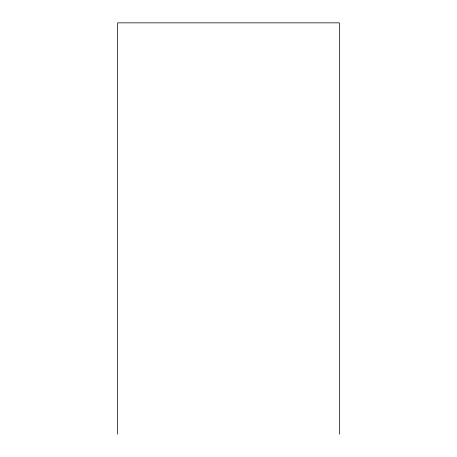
<?xml version="1.0" encoding="UTF-8"?>
<svg xmlns="http://www.w3.org/2000/svg" width="457" height="457" viewBox="0 0 457 457"><rect width="100%" height="100%" fill="white"/><g stroke="black" fill="none" stroke-linecap="round" stroke-linejoin="round"><path stroke-width="0.69" d="M339.345 434.15L339.345 22.85L117.655 22.85L117.655 434.15"/></g></svg>
